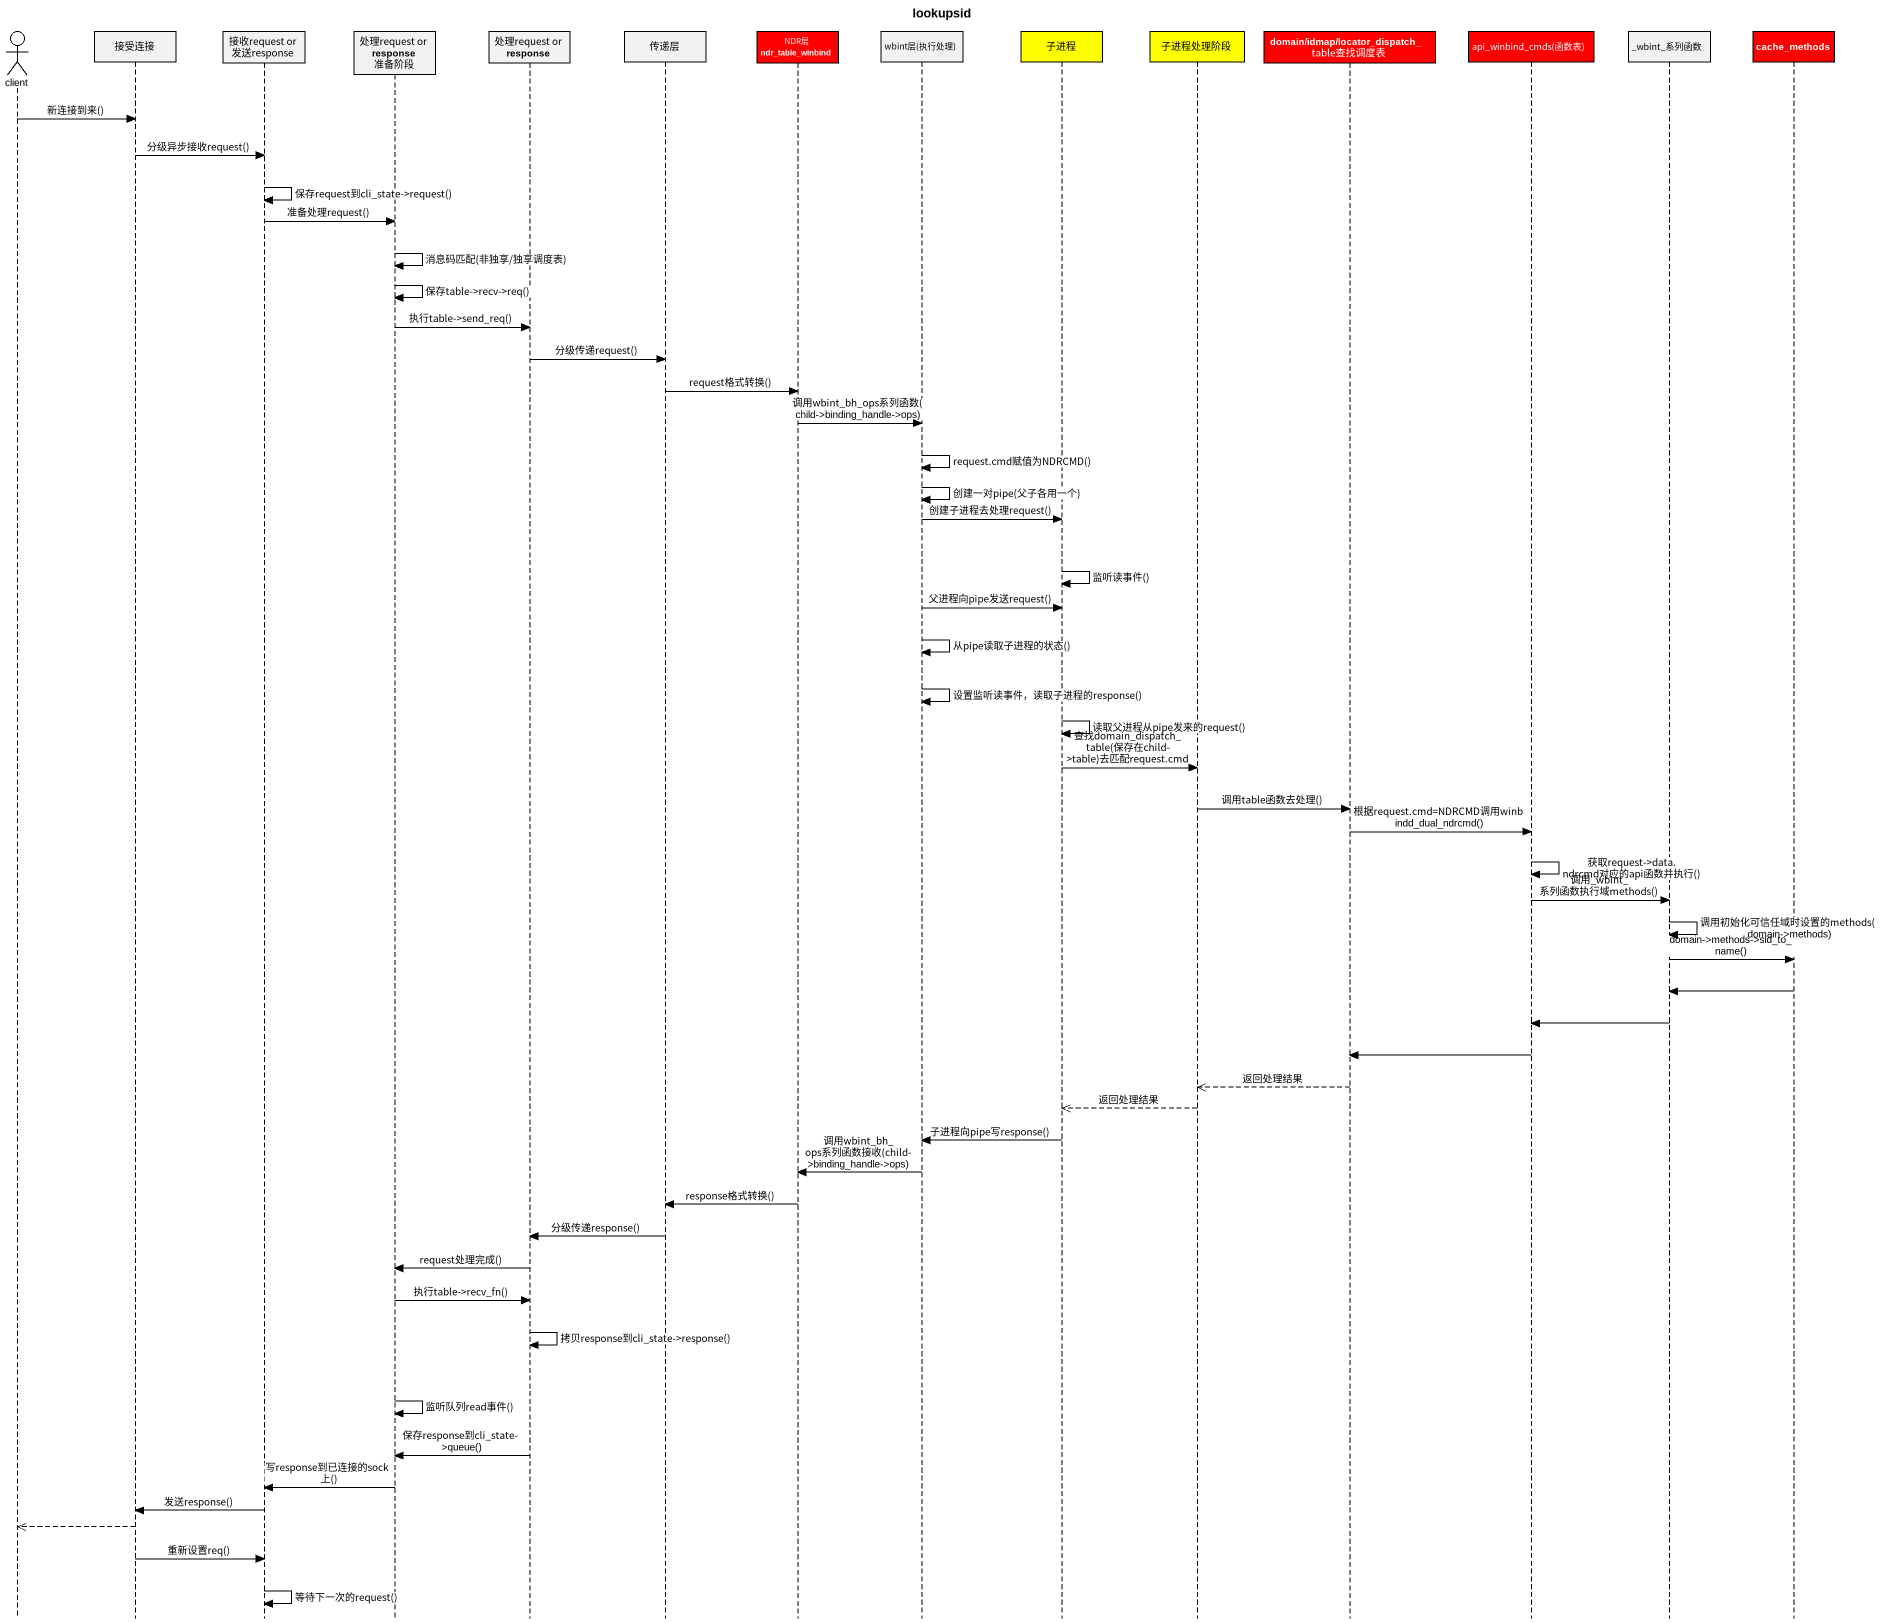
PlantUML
@startuml
title lookupsid
hide footbox
actor client
participant 接受连接
participant "接收request or 发送response" as 接收request_or_发送response
participant "处理request or response 准备阶段" as 处理request_or_response_准备阶段
participant "处理request or response" as 处理request_or_response
participant 传递层
participant "NDR层 ndr_table_winbind" as NDR层_ndr_table_winbind #FF0000
participant "wbint层(执行处理)" as wbint层_执行处理
participant 子进程 #FFFF00
participant 子进程处理阶段 #FFFF00
participant "domain/idmap/locator_dispatch_table查找调度表" as domain_idmap_locator #FF0000
participant "api_winbind_cmds(函数表)" as api_winbind_cmds_函数表 #FF0000
participant "_wbint_系列函数" as wbint_系列函数
participant cache_methods #FF0000

client -> 接受连接 : 新连接到来()
接受连接 -> 接收request_or_发送response : 分级异步接收request()
接收request_or_发送response -> 接收request_or_发送response : 保存request到cli_state->request()
接收request_or_发送response -> 处理request_or_response_准备阶段 : 准备处理request()
处理request_or_response_准备阶段 -> 处理request_or_response_准备阶段 : 消息码匹配(非独享/独享调度表)
处理request_or_response_准备阶段 -> 处理request_or_response_准备阶段 : 保存table->recv->req()
处理request_or_response_准备阶段 -> 处理request_or_response : 执行table->send_req()
处理request_or_response -> 传递层 : 分级传递request()
传递层 -> NDR层_ndr_table_winbind : request格式转换()
NDR层_ndr_table_winbind -> wbint层_执行处理 : 调用wbint_bh_ops系列函数(child->binding_handle->ops)
wbint层_执行处理 -> wbint层_执行处理 : request.cmd赋值为NDRCMD()
wbint层_执行处理 -> wbint层_执行处理 : 创建一对pipe(父子各用一个)
wbint层_执行处理 -> 子进程 : 创建子进程去处理request()
子进程 -> 子进程 : 监听读事件()
wbint层_执行处理 -> 子进程 : 父进程向pipe发送request()
wbint层_执行处理 -> wbint层_执行处理 : 从pipe读取子进程的状态()
wbint层_执行处理 -> wbint层_执行处理 : 设置监听读事件，读取子进程的response()
子进程 -> 子进程 : 读取父进程从pipe发来的request()
子进程 -> 子进程处理阶段 : 查找domain_dispatch_table(保存在child->table)去匹配request.cmd
子进程处理阶段 -> domain_idmap_locator : 调用table函数去处理()
domain_idmap_locator -> api_winbind_cmds_函数表 : 根据request.cmd=NDRCMD调用winbindd_dual_ndrcmd()
api_winbind_cmds_函数表 -> api_winbind_cmds_函数表 : 获取request->data.ndrcmd对应的api函数并执行()
api_winbind_cmds_函数表 -> wbint_系列函数 : 调用_wbint_系列函数执行域methods()
wbint_系列函数 -> wbint_系列函数 : 调用初始化可信任域时设置的methods(domain->methods)
wbint_系列函数 -> cache_methods : domain->methods->sid_to_name()
cache_methods -> wbint_系列函数
wbint_系列函数 -> api_winbind_cmds_函数表
api_winbind_cmds_函数表 -> domain_idmap_locator
domain_idmap_locator -->> 子进程处理阶段 : 返回处理结果
子进程处理阶段 -->> 子进程 : 返回处理结果
子进程 -> wbint层_执行处理 : 子进程向pipe写response()
wbint层_执行处理 -> NDR层_ndr_table_winbind : 调用wbint_bh_ops系列函数接收(child->binding_handle->ops)
NDR层_ndr_table_winbind -> 传递层 : response格式转换()
传递层 -> 处理request_or_response : 分级传递response()
处理request_or_response -> 处理request_or_response_准备阶段 : request处理完成()
处理request_or_response_准备阶段 -> 处理request_or_response : 执行table->recv_fn()
处理request_or_response -> 处理request_or_response : 拷贝response到cli_state->response()
处理request_or_response_准备阶段 -> 处理request_or_response_准备阶段 : 监听队列read事件()
处理request_or_response -> 处理request_or_response_准备阶段 : 保存response到cli_state->queue()
处理request_or_response_准备阶段 -> 接收request_or_发送response : 写response到已连接的sock上()
接收request_or_发送response -> 接受连接 : 发送response()
接受连接 -->> client
接受连接 -> 接收request_or_发送response : 重新设置req()
接收request_or_发送response -> 接收request_or_发送response : 等待下一次的request()
@enduml
